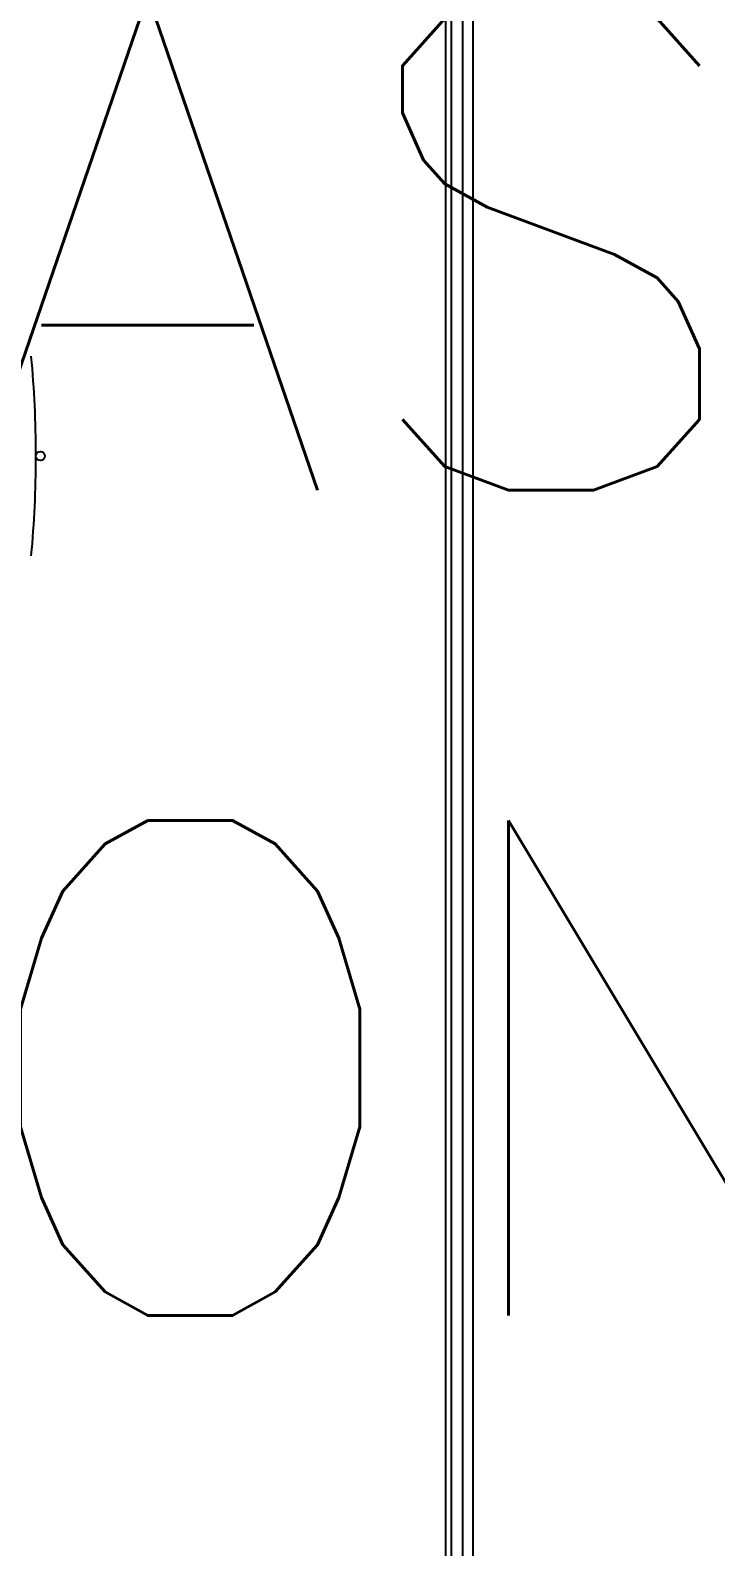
# Model space of a CAD drawing. Header units: metres. Extents: x -367 to 374, y -238 to 224.
# Drawn here: x 239.68 to 239.961, y 217.195 to 217.817 of the extents above; entities that cross this region are included whole.
import ezdxf
from ezdxf.enums import TextEntityAlignment as Align

# ---------------------------------------------------------------- set-up
doc = ezdxf.new("R2010")
doc.units = ezdxf.units.M
for name, color, linetype in [('ELE-ALIMENTADORES', 160, 'Continuous'), ('LA_BAU_BASES GERAIS_R00$0$ARQ-XREF-ATT', 8, 'Continuous'), ('LA_BAU_BASES GERAIS_R00$0$BASE', 253, 'Continuous'), ('LA_BAU_BASES GERAIS_R00$0$dutos', 31, 'Continuous')]:
    doc.layers.add(name, color=color, linetype=linetype)
doc.styles.add('LA_BAU_BASES GERAIS_R00$0$R60-125-RS', font='romans.shx', dxfattribs={"height": 0.19})
doc.styles.add('LA_BAU_BASES GERAIS_R00$0$R80-100-RS', font='romans.shx', dxfattribs={"height": 0.203})

# ---------------------------------------------------------------- blocks, each defined once
blk = doc.blocks.new('LA_BAU_BASES GERAIS_R00$0$A$C5BA41825')
at = {"layer": 'LA_BAU_BASES GERAIS_R00$0$dutos', "color": 251}
for p, q in [((-26.9, 40.29707), (-26.9, 38.10707)), ((-26.89745, 38.10962), (-26.89745, 40.29452)), ((-26.88867, 38.10962), (-26.88867, 40.29452)), ((-26.893, 40.24862), (-26.893, 38.20862))]:
    blk.add_line(p, q, dxfattribs=at)
blk.add_circle((-27.06603, 39.70257), 0.00185, dxfattribs=at)
for start, end in [(0.04426, 5.40845), (354.59156, 359.95574)]:
    blk.add_arc((-27.50203, 39.70257), 0.43418, start, end, dxfattribs=at)
blk = doc.blocks.new('LA_BAU_BASES GERAIS_R00')
at = {"layer": 'LA_BAU_BASES GERAIS_R00$0$ARQ-XREF-ATT'}
blk.add_blockref('LA_BAU_BASES GERAIS_R00$0$A$C5BA41825', (266.75, 177.94), dxfattribs=at)
at = {"layer": 'LA_BAU_BASES GERAIS_R00$0$BASE', "insert": (239.46698, 218.16995), "char_height": 0.203, "width": 4.4046283, "attachment_point": 1, "style": 'LA_BAU_BASES GERAIS_R00$0$R80-100-RS'}
blk.add_mtext('PÁTIO DESCOBERTO\\PCASA DE MÁQUINAS DE AR CONDICIONADO', dxfattribs=at)
at = {"layer": 'LA_BAU_BASES GERAIS_R00$0$BASE', "style": 'LA_BAU_BASES GERAIS_R00$0$R60-125-RS'}
for p in [(242.78157, 218.91916), (358.63657, 192.96416)]:
    blk.add_attdef('S', text='', height=0.19, rotation=90, dxfattribs=at).set_placement(p, align=Align.MIDDLE_CENTER)
at = {"layer": 'LA_BAU_BASES GERAIS_R00$0$BASE', "style": 'LA_BAU_BASES GERAIS_R00$0$R80-100-RS'}
blk.add_attdef('ACESSO', text='', height=0.203, dxfattribs=at).set_placement((365.92226, 191.98684), align=Align.TOP_CENTER)
at = {"layer": 'LA_BAU_BASES GERAIS_R00$0$BASE', "style": 'LA_BAU_BASES GERAIS_R00$0$R60-125-RS'}
blk.add_attdef('S', text='', height=0.19, dxfattribs=at).set_placement((266.11416, 180.91343), align=Align.MIDDLE_CENTER)

msp = doc.modelspace()

# ---------------------------------------------------------------- block references
at = {"layer": 'ELE-ALIMENTADORES', "color": 2}
msp.add_blockref('LA_BAU_BASES GERAIS_R00', (0, 0), dxfattribs=at)

doc.saveas('drawing.dxf')
